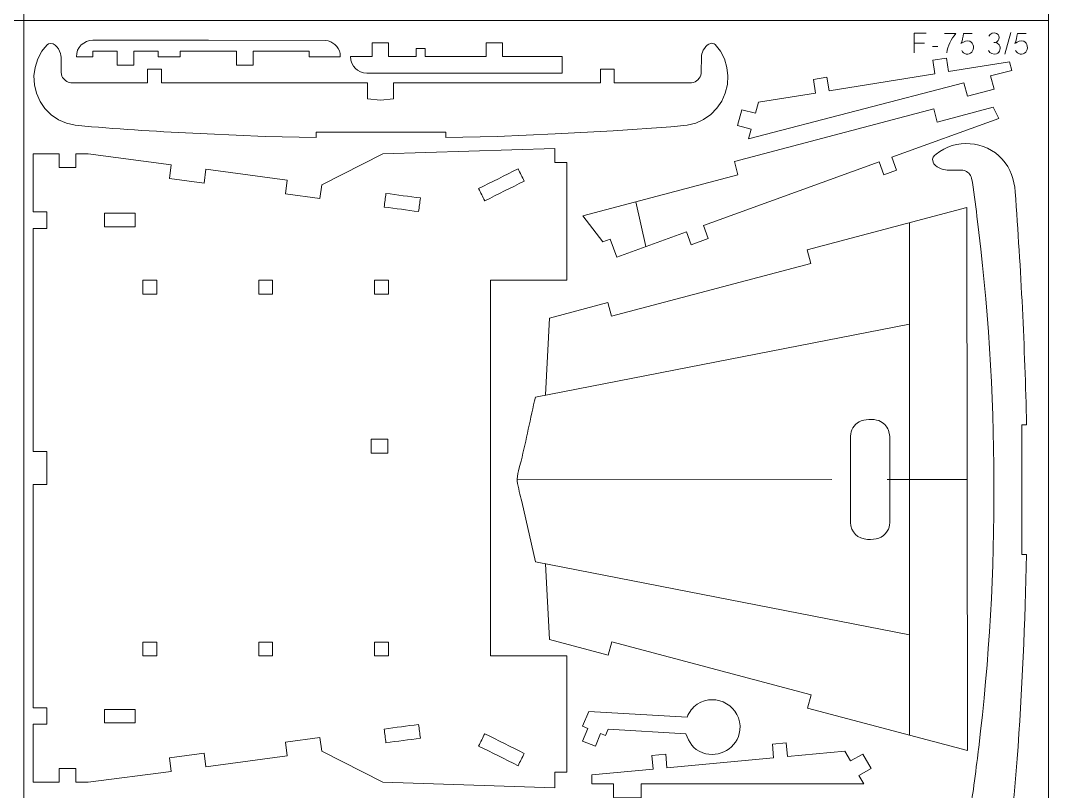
# Model space of a CAD drawing. Header units: millimetres. Extents: x 286 to 667, y 349 to 1219.
# Drawn here: x 475.8 to 666.4, y 786.4 to 929.3 of the extents above; entities that cross this region are included whole.
import ezdxf

# ---------------------------------------------------------------- set-up
doc = ezdxf.new("R2010")
doc.units = ezdxf.units.MM
doc.header["$MEASUREMENT"] = 0
doc.layers.add('Camada 1', color=7, linetype='Continuous')

msp = doc.modelspace()

# ---------------------------------------------------------------- linework, layer by layer
at = {"layer": 'Camada 1', "color": 3, "lineweight": 0}
for points in [[(476.362, 929.323), (666.362, 929.323), (666.362, 1219.323), (476.362, 1219.323), (476.362, 929.323)], [(286.362, 639.323), (476.362, 639.323), (476.362, 929.323), (286.362, 929.323), (286.362, 639.323)], [(476.362, 639.323), (666.362, 639.323), (666.362, 929.323), (476.362, 929.323), (476.362, 639.323)]]:
    msp.add_lwpolyline(points, close=True, dxfattribs=at)
at = {"layer": 'Camada 1', "color": 1, "lineweight": 20}
for points, knots in [([(641.4539, 923.3379), (641.4539, 924.5517), (641.4243, 925.7655), (641.4687, 926.9941), (641.4687, 926.9941), (641.4687, 926.9941), (643.7038, 926.9941), (643.7038, 926.9941)], [0, 0, 0, 0, 0.33333333, 0.33333333, 0.33333333, 0.33333333, 1, 1, 1, 1]), ([(647.5131, 923.3186), (647.6447, 924.6487), (648.3316, 925.8765), (649.1648, 926.9143), (649.1648, 926.9143), (649.1648, 926.9143), (647.06, 926.9435), (647.06, 926.9435)], [0, 0, 0, 0, 0.33333333, 0.33333333, 0.33333333, 0.33333333, 1, 1, 1, 1]), ([(650.119, 925.0661), (650.5203, 925.5566), (650.4311, 926.2999), (650.6244, 926.9093), (650.6244, 926.9093), (650.6244, 926.9093), (652.2446, 926.939), (652.2446, 926.939)], [0, 0, 0, 0, 0.33333333, 0.33333333, 0.33333333, 0.33333333, 1, 1, 1, 1]), ([(656.2253, 925.2535), (657.1321, 925.1325), (657.661, 926.5078), (656.7542, 926.9309), (656.7542, 926.9309), (656.2404, 927.1878), (655.5453, 926.9612), (655.3337, 926.4322)], [0, 0, 0, 0, 0.33333333, 0.33333333, 0.33333333, 0.33333333, 1, 1, 1, 1]), ([(660.1193, 925.0661), (660.5206, 925.5566), (660.4314, 926.2999), (660.6246, 926.9093), (660.6246, 926.9093), (660.6246, 926.9093), (662.2449, 926.939), (662.2449, 926.939)], [0, 0, 0, 0, 0.33333333, 0.33333333, 0.33333333, 0.33333333, 1, 1, 1, 1]), ([(650.2825, 923.7729), (650.5501, 923.0296), (651.6203, 922.881), (652.1406, 923.4607), (652.1406, 923.4607), (652.6608, 924.0701), (652.5567, 925.1553), (651.769, 925.4972), (651.769, 925.4972), (651.2041, 925.6904), (650.6987, 925.3782), (650.223, 925.1405)], [0, 0, 0, 0, 0.25, 0.25, 0.25, 0.25, 0.5, 0.5, 0.5, 0.5, 1, 1, 1, 1]), ([(655.2732, 923.7875), (655.4848, 923.2283), (656.1799, 922.9563), (656.7241, 923.183), (656.7241, 923.183), (657.3739, 923.4248), (657.6459, 924.256), (657.253, 924.8303), (657.253, 924.8303), (657.0263, 924.9512), (656.8299, 925.1174), (656.6787, 925.3139)], [0, 0, 0, 0, 0.25, 0.25, 0.25, 0.25, 0.5, 0.5, 0.5, 0.5, 1, 1, 1, 1]), ([(660.2828, 923.7729), (660.5504, 923.0296), (661.6206, 922.881), (662.1409, 923.4607), (662.1409, 923.4607), (662.6611, 924.0701), (662.557, 925.1553), (661.7692, 925.4972), (661.7692, 925.4972), (661.2044, 925.6904), (660.699, 925.3782), (660.2233, 925.1405)], [0, 0, 0, 0, 0.25, 0.25, 0.25, 0.25, 0.5, 0.5, 0.5, 0.5, 1, 1, 1, 1])]:
    msp.add_open_spline(points, degree=3, knots=knots, dxfattribs=at)
for points in [[(659.4002, 927.103), (659.4002, 927.103), (658.2835, 923.1254), (658.2835, 923.1254)], [(643.4078, 925.1438), (643.4078, 925.1438), (641.4539, 925.1438), (641.4539, 925.1438)], [(645.8821, 924.5155), (645.8821, 924.5155), (644.8418, 924.5155), (644.8418, 924.5155)]]:
    msp.add_open_spline(points, degree=3, dxfattribs=at)
at = {"layer": 'Camada 1', "color": 5, "lineweight": 9}
for points, knots in [([(596.3745, 909.6525), (596.3745, 909.6525), (585.6495, 908.8775), (585.6495, 908.8775), (585.6495, 908.8775), (585.6495, 908.8775), (574.8995, 908.3025), (574.8995, 908.3025), (574.8995, 908.3025), (574.8995, 908.3025), (564.1495, 907.8525), (564.1495, 907.8525), (564.1495, 907.8525), (564.1495, 907.8525), (554.5995, 907.6275), (554.5995, 907.6275), (554.5995, 907.6275), (554.5995, 907.6275), (554.5995, 908.6525), (554.5995, 908.6525), (554.5995, 908.6525), (554.5995, 908.6525), (530.5995, 908.6525), (530.5995, 908.6525), (530.5995, 908.6525), (530.5995, 908.6525), (530.5995, 907.6275), (530.5995, 907.6275), (530.5995, 907.6275), (530.5995, 907.6275), (521.1245, 907.8525), (521.1245, 907.8525), (521.1245, 907.8525), (521.1245, 907.8525), (510.3745, 908.3025), (510.3745, 908.3025), (510.3745, 908.3025), (503.3305, 908.6383), (495.9232, 909.0795), (488.8995, 909.6525), (488.8995, 909.6525), (488.8995, 909.6525), (485.8745, 909.9275), (485.8745, 909.9275), (485.8745, 909.9275), (485.8745, 909.9275), (484.2995, 910.3025), (484.2995, 910.3025), (484.2995, 910.3025), (484.2995, 910.3025), (482.7995, 910.9525), (482.7995, 910.9525), (482.7995, 910.9525), (482.7995, 910.9525), (481.4745, 911.8775), (481.4745, 911.8775), (481.4745, 911.8775), (481.4745, 911.8775), (480.2995, 913.0275), (480.2995, 913.0275), (480.2995, 913.0275), (480.2995, 913.0275), (479.3745, 914.3525), (479.3745, 914.3525), (479.3745, 914.3525), (479.3745, 914.3525), (478.7245, 915.8525), (478.7245, 915.8525), (478.7245, 915.8525), (478.7245, 915.8525), (478.3495, 917.4275), (478.3495, 917.4275), (478.3495, 917.4275), (478.3495, 917.4275), (478.2495, 919.0525), (478.2495, 919.0525), (478.2495, 919.0525), (478.2495, 919.0525), (478.4495, 920.6525), (478.4495, 920.6525), (478.4495, 920.6525), (478.4495, 920.6525), (478.9495, 922.2025), (478.9495, 922.2025), (478.9495, 922.2025), (478.9495, 922.2025), (479.7245, 923.6525), (479.7245, 923.6525), (479.7245, 923.6525), (479.8669, 923.8657), (480.7157, 924.941), (480.9495, 925.0275), (480.9495, 925.0275), (482.1489, 925.4712), (483.1181, 923.8291), (483.2495, 922.8525), (483.2495, 922.8525), (483.3438, 922.1517), (483.19, 919.6319), (483.4495, 919.0025), (483.4495, 919.0025), (483.6951, 918.4068), (484.392, 917.8621), (485.0745, 917.7775), (485.0745, 917.7775), (485.0745, 917.7775), (499.2995, 917.7525), (499.2995, 917.7525), (499.2995, 917.7525), (499.2995, 917.7525), (499.2995, 920.3275), (499.2995, 920.3275), (499.2995, 920.3275), (499.2995, 920.3275), (501.8745, 920.3025), (501.8745, 920.3025), (501.8745, 920.3025), (501.8745, 920.3025), (501.8745, 917.7525), (501.8745, 917.7525), (501.8745, 917.7525), (501.8745, 917.7525), (540.1245, 917.7525), (540.1245, 917.7525), (540.1245, 917.7525), (540.1245, 917.7525), (540.1245, 914.8275), (540.1245, 914.8275), (540.1245, 914.8275), (540.1245, 914.8275), (542.5245, 914.5525), (542.5245, 914.5525), (542.5245, 914.5525), (542.5245, 914.5525), (544.8995, 914.8275), (544.8995, 914.8275), (544.8995, 914.8275), (544.8995, 914.8275), (544.8995, 917.7525), (544.8995, 917.7525), (544.8995, 917.7525), (544.8995, 917.7525), (583.2995, 917.7525), (583.2995, 917.7525), (583.2995, 917.7525), (583.2995, 917.7525), (583.2995, 920.3275), (583.2995, 920.3275), (583.2995, 920.3275), (583.2995, 920.3275), (585.8495, 920.3275), (585.8495, 920.3275), (585.8495, 920.3275), (585.8495, 920.3275), (585.8495, 917.7525), (585.8495, 917.7525), (585.8495, 917.7525), (585.8495, 917.7525), (600.1995, 917.7775), (600.1995, 917.7775), (600.1995, 917.7775), (601.0692, 917.8567), (601.8485, 918.6743), (601.9745, 919.5275), (601.9745, 919.5275), (601.9745, 919.5275), (602.0245, 922.8525), (602.0245, 922.8525), (602.0245, 922.8525), (602.081, 923.5492), (602.8477, 924.9073), (603.6745, 925.1025), (603.6745, 925.1025), (603.9037, 925.1566), (604.3816, 925.0689), (604.5495, 924.9025), (604.5495, 924.9025), (604.5495, 924.9025), (605.5245, 923.6275), (605.5245, 923.6275), (605.5245, 923.6275), (605.5245, 923.6275), (606.2745, 922.2025), (606.2745, 922.2025), (606.2745, 922.2025), (606.2745, 922.2025), (606.7495, 920.6525), (606.7495, 920.6525), (606.7495, 920.6525), (606.7495, 920.6525), (606.9245, 919.0525), (606.9245, 919.0525), (606.9245, 919.0525), (606.9245, 919.0525), (606.8495, 917.4525), (606.8495, 917.4525), (606.8495, 917.4525), (606.8495, 917.4525), (606.4495, 915.8775), (606.4495, 915.8775), (606.4495, 915.8775), (606.4495, 915.8775), (605.7995, 914.4025), (605.7995, 914.4025), (605.7995, 914.4025), (605.7995, 914.4025), (604.8995, 913.0775), (604.8995, 913.0775), (604.8995, 913.0775), (604.8995, 913.0775), (603.7495, 911.9275), (603.7495, 911.9275), (603.7495, 911.9275), (603.7495, 911.9275), (602.4245, 911.0025), (602.4245, 911.0025), (602.4245, 911.0025), (602.4245, 911.0025), (600.9745, 910.3275), (600.9745, 910.3275), (600.9745, 910.3275), (600.9745, 910.3275), (599.3995, 909.9275), (599.3995, 909.9275), (599.3995, 909.9275), (599.3995, 909.9275), (596.3745, 909.6525), (596.3745, 909.6525)], [0, 0, 0, 0, 0.01724138, 0.01724138, 0.01724138, 0.01724138, 0.03448276, 0.03448276, 0.03448276, 0.03448276, 0.05172414, 0.05172414, 0.05172414, 0.05172414, 0.06896552, 0.06896552, 0.06896552, 0.06896552, 0.0862069, 0.0862069, 0.0862069, 0.0862069, 0.10344828, 0.10344828, 0.10344828, 0.10344828, 0.12068966, 0.12068966, 0.12068966, 0.12068966, 0.13793103, 0.13793103, 0.13793103, 0.13793103, 0.15517241, 0.15517241, 0.15517241, 0.15517241, 0.17241379, 0.17241379, 0.17241379, 0.17241379, 0.18965517, 0.18965517, 0.18965517, 0.18965517, 0.20689655, 0.20689655, 0.20689655, 0.20689655, 0.22413793, 0.22413793, 0.22413793, 0.22413793, 0.24137931, 0.24137931, 0.24137931, 0.24137931, 0.25862069, 0.25862069, 0.25862069, 0.25862069, 0.27586207, 0.27586207, 0.27586207, 0.27586207, 0.29310345, 0.29310345, 0.29310345, 0.29310345, 0.31034483, 0.31034483, 0.31034483, 0.31034483, 0.32758621, 0.32758621, 0.32758621, 0.32758621, 0.34482759, 0.34482759, 0.34482759, 0.34482759, 0.36206897, 0.36206897, 0.36206897, 0.36206897, 0.37931034, 0.37931034, 0.37931034, 0.37931034, 0.39655172, 0.39655172, 0.39655172, 0.39655172, 0.4137931, 0.4137931, 0.4137931, 0.4137931, 0.43103448, 0.43103448, 0.43103448, 0.43103448, 0.44827586, 0.44827586, 0.44827586, 0.44827586, 0.46551724, 0.46551724, 0.46551724, 0.46551724, 0.48275862, 0.48275862, 0.48275862, 0.48275862, 0.5, 0.5, 0.5, 0.5, 0.51724138, 0.51724138, 0.51724138, 0.51724138, 0.53448276, 0.53448276, 0.53448276, 0.53448276, 0.55172414, 0.55172414, 0.55172414, 0.55172414, 0.56896552, 0.56896552, 0.56896552, 0.56896552, 0.5862069, 0.5862069, 0.5862069, 0.5862069, 0.60344828, 0.60344828, 0.60344828, 0.60344828, 0.62068966, 0.62068966, 0.62068966, 0.62068966, 0.63793103, 0.63793103, 0.63793103, 0.63793103, 0.65517241, 0.65517241, 0.65517241, 0.65517241, 0.67241379, 0.67241379, 0.67241379, 0.67241379, 0.68965517, 0.68965517, 0.68965517, 0.68965517, 0.70689655, 0.70689655, 0.70689655, 0.70689655, 0.72413793, 0.72413793, 0.72413793, 0.72413793, 0.74137931, 0.74137931, 0.74137931, 0.74137931, 0.75862069, 0.75862069, 0.75862069, 0.75862069, 0.77586207, 0.77586207, 0.77586207, 0.77586207, 0.79310345, 0.79310345, 0.79310345, 0.79310345, 0.81034483, 0.81034483, 0.81034483, 0.81034483, 0.82758621, 0.82758621, 0.82758621, 0.82758621, 0.84482759, 0.84482759, 0.84482759, 0.84482759, 0.86206897, 0.86206897, 0.86206897, 0.86206897, 0.87931034, 0.87931034, 0.87931034, 0.87931034, 0.89655172, 0.89655172, 0.89655172, 0.89655172, 0.9137931, 0.9137931, 0.9137931, 0.9137931, 0.93103448, 0.93103448, 0.93103448, 0.93103448, 0.94827586, 0.94827586, 0.94827586, 0.94827586, 0.96551724, 0.96551724, 0.96551724, 0.96551724, 1, 1, 1, 1]), ([(529.312, 922.5731), (529.312, 922.5731), (529.312, 923.6231), (529.312, 923.6231), (529.312, 923.6231), (529.312, 923.6231), (518.887, 923.6231), (518.887, 923.6231), (518.887, 923.6231), (518.887, 923.6231), (518.887, 921.073), (518.887, 921.073), (518.887, 921.073), (518.887, 921.073), (515.812, 921.073), (515.812, 921.073), (515.812, 921.073), (515.812, 921.073), (515.812, 923.6231), (515.812, 923.6231), (515.812, 923.6231), (515.812, 923.6231), (505.387, 923.6231), (505.387, 923.6231), (505.387, 923.6231), (505.387, 923.6231), (505.387, 922.5731), (505.387, 922.5731), (505.387, 922.5731), (505.387, 922.5731), (501.287, 922.5731), (501.287, 922.5731), (501.287, 922.5731), (501.287, 922.5731), (501.287, 923.6231), (501.287, 923.6231), (501.287, 923.6231), (501.287, 923.6231), (496.762, 923.6231), (496.762, 923.6231), (496.762, 923.6231), (496.762, 923.6231), (496.762, 921.073), (496.762, 921.073), (496.762, 921.073), (496.762, 921.073), (493.687, 921.073), (493.687, 921.073), (493.687, 921.073), (493.687, 921.073), (493.687, 923.6231), (493.687, 923.6231), (493.687, 923.6231), (493.687, 923.6231), (489.187, 923.6231), (489.187, 923.6231), (489.187, 923.6231), (489.187, 923.6231), (489.187, 922.5731), (489.187, 922.5731), (489.187, 922.5731), (489.187, 922.5731), (486.112, 922.5731), (486.112, 922.5731), (486.112, 922.5731), (486.112, 924.3962), (487.4983, 925.643), (489.187, 925.673), (489.187, 925.673), (489.187, 925.673), (510.587, 925.673), (510.587, 925.673), (510.587, 925.673), (510.587, 925.673), (532.337, 925.6481), (532.337, 925.6481), (532.337, 925.6481), (533.6734, 925.4581), (534.7191, 924.5342), (535.037, 923.2231), (535.037, 923.2231), (535.037, 923.2231), (535.062, 922.5731), (535.062, 922.5731), (535.062, 922.5731), (535.062, 922.5731), (529.312, 922.5731), (529.312, 922.5731)], [0, 0, 0, 0, 0.04347826, 0.04347826, 0.04347826, 0.04347826, 0.08695652, 0.08695652, 0.08695652, 0.08695652, 0.13043478, 0.13043478, 0.13043478, 0.13043478, 0.17391304, 0.17391304, 0.17391304, 0.17391304, 0.2173913, 0.2173913, 0.2173913, 0.2173913, 0.26086957, 0.26086957, 0.26086957, 0.26086957, 0.30434783, 0.30434783, 0.30434783, 0.30434783, 0.34782609, 0.34782609, 0.34782609, 0.34782609, 0.39130435, 0.39130435, 0.39130435, 0.39130435, 0.43478261, 0.43478261, 0.43478261, 0.43478261, 0.47826087, 0.47826087, 0.47826087, 0.47826087, 0.52173913, 0.52173913, 0.52173913, 0.52173913, 0.56521739, 0.56521739, 0.56521739, 0.56521739, 0.60869565, 0.60869565, 0.60869565, 0.60869565, 0.65217391, 0.65217391, 0.65217391, 0.65217391, 0.69565217, 0.69565217, 0.69565217, 0.69565217, 0.73913043, 0.73913043, 0.73913043, 0.73913043, 0.7826087, 0.7826087, 0.7826087, 0.7826087, 0.82608696, 0.82608696, 0.82608696, 0.82608696, 0.86956522, 0.86956522, 0.86956522, 0.86956522, 0.91304348, 0.91304348, 0.91304348, 0.91304348, 1, 1, 1, 1]), ([(562.0745, 925.1855), (562.0745, 925.1855), (562.0745, 922.6355), (562.0745, 922.6355), (562.0745, 922.6355), (562.0745, 922.6355), (550.7746, 922.6355), (550.7746, 922.6355), (550.7746, 922.6355), (550.7746, 922.6355), (550.7746, 924.1604), (550.7746, 924.1604), (550.7746, 924.1604), (550.7746, 924.1604), (549.1245, 924.1604), (549.1245, 924.1604), (549.1245, 924.1604), (549.1245, 924.1604), (549.1245, 922.6355), (549.1245, 922.6355), (549.1245, 922.6355), (549.1245, 922.6355), (543.9995, 922.6355), (543.9995, 922.6355), (543.9995, 922.6355), (543.9995, 922.6355), (543.9995, 925.1855), (543.9995, 925.1855), (543.9995, 925.1855), (543.9995, 925.1855), (540.9495, 925.1855), (540.9495, 925.1855), (540.9495, 925.1855), (540.9495, 925.1855), (540.9495, 922.6355), (540.9495, 922.6355), (540.9495, 922.6355), (540.9495, 922.6355), (536.9495, 922.6355), (536.9495, 922.6355), (536.9495, 922.6355), (537.0648, 920.792), (538.202, 919.7), (539.9995, 919.5605), (539.9995, 919.5605), (539.9995, 919.5605), (576.2245, 919.5605), (576.2245, 919.5605), (576.2245, 919.5605), (576.2245, 919.5605), (576.2245, 922.6355), (576.2245, 922.6355), (576.2245, 922.6355), (576.2245, 922.6355), (565.1495, 922.6355), (565.1495, 922.6355), (565.1495, 922.6355), (565.1495, 922.6355), (565.1495, 925.1855), (565.1495, 925.1855), (565.1495, 925.1855), (565.1495, 925.1855), (562.0745, 925.1855), (562.0745, 925.1855)], [0, 0, 0, 0, 0.05882353, 0.05882353, 0.05882353, 0.05882353, 0.11764706, 0.11764706, 0.11764706, 0.11764706, 0.17647059, 0.17647059, 0.17647059, 0.17647059, 0.23529412, 0.23529412, 0.23529412, 0.23529412, 0.29411765, 0.29411765, 0.29411765, 0.29411765, 0.35294118, 0.35294118, 0.35294118, 0.35294118, 0.41176471, 0.41176471, 0.41176471, 0.41176471, 0.47058824, 0.47058824, 0.47058824, 0.47058824, 0.52941176, 0.52941176, 0.52941176, 0.52941176, 0.58823529, 0.58823529, 0.58823529, 0.58823529, 0.64705882, 0.64705882, 0.64705882, 0.64705882, 0.70588235, 0.70588235, 0.70588235, 0.70588235, 0.76470588, 0.76470588, 0.76470588, 0.76470588, 0.82352941, 0.82352941, 0.82352941, 0.82352941, 0.88235294, 0.88235294, 0.88235294, 0.88235294, 1, 1, 1, 1]), ([(609.4951, 912.8071), (609.4951, 912.8071), (608.684, 909.8593), (608.684, 909.8593), (608.684, 909.8593), (608.684, 909.8593), (611.2124, 909.1717), (611.2124, 909.1717), (611.2124, 909.1717), (611.2124, 909.1717), (610.7185, 907.3908), (610.7185, 907.3908), (610.7185, 907.3908), (610.7185, 907.3908), (650.6971, 917.7539), (650.6971, 917.7539), (650.6971, 917.7539), (650.6971, 917.7539), (651.337, 915.2855), (651.337, 915.2855), (651.337, 915.2855), (651.337, 915.2855), (656.2676, 916.5894), (656.2676, 916.5894), (656.2676, 916.5894), (656.2676, 916.5894), (655.6277, 919.0578), (655.6277, 919.0578), (655.6277, 919.0578), (655.6277, 919.0578), (659.5481, 920.0741), (659.5481, 920.0741), (659.5481, 920.0741), (659.5481, 920.0741), (659.1278, 921.6955), (659.1278, 921.6955), (659.1278, 921.6955), (659.1278, 921.6955), (647.8291, 919.8514), (647.8291, 919.8514), (647.8291, 919.8514), (647.8291, 919.8514), (647.4312, 922.3825), (647.4312, 922.3825), (647.4312, 922.3825), (647.4312, 922.3825), (644.9001, 921.9847), (644.9001, 921.9847), (644.9001, 921.9847), (644.9001, 921.9847), (645.3221, 919.4598), (645.3221, 919.4598), (645.3221, 919.4598), (645.3221, 919.4598), (625.6914, 916.2823), (625.6914, 916.2823), (625.6914, 916.2823), (625.6914, 916.2823), (625.2692, 918.8072), (625.2692, 918.8072), (625.2692, 918.8072), (625.2692, 918.8072), (622.7687, 918.3914), (622.7687, 918.3914), (622.7687, 918.3914), (622.7687, 918.3914), (623.1602, 915.8844), (623.1602, 915.8844), (623.1602, 915.8844), (623.1602, 915.8844), (612.5758, 914.1739), (612.5758, 914.1739), (612.5758, 914.1739), (612.5758, 914.1739), (612.0173, 912.1438), (612.0173, 912.1438), (612.0173, 912.1438), (612.0173, 912.1438), (609.4951, 912.8071), (609.4951, 912.8071)], [0, 0, 0, 0, 0.04761905, 0.04761905, 0.04761905, 0.04761905, 0.0952381, 0.0952381, 0.0952381, 0.0952381, 0.14285714, 0.14285714, 0.14285714, 0.14285714, 0.19047619, 0.19047619, 0.19047619, 0.19047619, 0.23809524, 0.23809524, 0.23809524, 0.23809524, 0.28571429, 0.28571429, 0.28571429, 0.28571429, 0.33333333, 0.33333333, 0.33333333, 0.33333333, 0.38095238, 0.38095238, 0.38095238, 0.38095238, 0.42857143, 0.42857143, 0.42857143, 0.42857143, 0.47619048, 0.47619048, 0.47619048, 0.47619048, 0.52380952, 0.52380952, 0.52380952, 0.52380952, 0.57142857, 0.57142857, 0.57142857, 0.57142857, 0.61904762, 0.61904762, 0.61904762, 0.61904762, 0.66666667, 0.66666667, 0.66666667, 0.66666667, 0.71428571, 0.71428571, 0.71428571, 0.71428571, 0.76190476, 0.76190476, 0.76190476, 0.76190476, 0.80952381, 0.80952381, 0.80952381, 0.80952381, 0.85714286, 0.85714286, 0.85714286, 0.85714286, 0.9047619, 0.9047619, 0.9047619, 0.9047619, 1, 1, 1, 1]), ([(645.0871, 912.9855), (645.0871, 912.9855), (608.137, 903.1855), (608.137, 903.1855), (608.137, 903.1855), (608.137, 903.1855), (608.787, 900.7105), (608.787, 900.7105), (608.787, 900.7105), (608.787, 900.7105), (580.037, 893.1106), (580.037, 893.1106), (580.037, 893.1106), (580.037, 893.1106), (583.712, 888.3355), (583.712, 888.3355), (583.712, 888.3355), (583.712, 888.3355), (585.112, 888.8355), (585.112, 888.8355), (585.112, 888.8355), (585.112, 888.8355), (586.312, 885.4855), (586.312, 885.4855), (586.312, 885.4855), (586.312, 885.4855), (599.262, 890.1855), (599.262, 890.1855), (599.262, 890.1855), (599.262, 890.1855), (600.137, 887.7855), (600.137, 887.7855), (600.137, 887.7855), (600.137, 887.7855), (603.262, 888.9105), (603.262, 888.9105), (603.262, 888.9105), (603.262, 888.9105), (602.387, 891.3105), (602.387, 891.3105), (602.387, 891.3105), (602.387, 891.3105), (603.937, 891.8855), (603.937, 891.8855), (603.937, 891.8855), (603.937, 891.8855), (634.962, 903.1355), (634.962, 903.1355), (634.962, 903.1355), (634.962, 903.1355), (635.812, 900.7355), (635.812, 900.7355), (635.812, 900.7355), (635.812, 900.7355), (638.212, 901.6105), (638.212, 901.6105), (638.212, 901.6105), (638.212, 901.6105), (637.337, 904.0105), (637.337, 904.0105), (637.337, 904.0105), (637.337, 904.0105), (657.137, 911.1855), (657.137, 911.1855), (657.137, 911.1855), (657.137, 911.1855), (656.0871, 913.2605), (656.0871, 913.2605), (656.0871, 913.2605), (656.0871, 913.2605), (645.737, 910.5105), (645.737, 910.5105), (645.737, 910.5105), (645.737, 910.5105), (645.0871, 912.9855), (645.0871, 912.9855)], [0, 0, 0, 0, 0.05, 0.05, 0.05, 0.05, 0.1, 0.1, 0.1, 0.1, 0.15, 0.15, 0.15, 0.15, 0.2, 0.2, 0.2, 0.2, 0.25, 0.25, 0.25, 0.25, 0.3, 0.3, 0.3, 0.3, 0.35, 0.35, 0.35, 0.35, 0.4, 0.4, 0.4, 0.4, 0.45, 0.45, 0.45, 0.45, 0.5, 0.5, 0.5, 0.5, 0.55, 0.55, 0.55, 0.55, 0.6, 0.6, 0.6, 0.6, 0.65, 0.65, 0.65, 0.65, 0.7, 0.7, 0.7, 0.7, 0.75, 0.75, 0.75, 0.75, 0.8, 0.8, 0.8, 0.8, 0.85, 0.85, 0.85, 0.85, 0.9, 0.9, 0.9, 0.9, 1, 1, 1, 1]), ([(662.3122, 854.3804), (661.9885, 868.9475), (661.2565, 883.0716), (660.1872, 897.5805), (660.1872, 897.5805), (660.0161, 899.8636), (659.3973, 901.8948), (657.8122, 903.6305), (657.8122, 903.6305), (654.6402, 907.1039), (649.0997, 907.5037), (645.5622, 904.5555), (645.5622, 904.5555), (645.1648, 904.2243), (644.6395, 903.9101), (644.9622, 903.0805), (644.9622, 903.0805), (645.3105, 902.1851), (646.7171, 901.6055), (647.6122, 901.6055), (647.6122, 901.6055), (648.1767, 901.6055), (650.2648, 901.6592), (650.7122, 901.5305), (650.7122, 901.5305), (651.3348, 901.3513), (651.9919, 900.7867), (652.1122, 900.1305), (652.1122, 900.1305), (652.5132, 897.9427), (652.8338, 895.3078), (653.1122, 893.0804), (653.1122, 893.0804), (657.1766, 860.5654), (657.3493, 827.0971), (653.4372, 794.5555), (653.4372, 794.5555), (653.2965, 793.3849), (652.2525, 784.973), (652.0622, 784.5055), (652.0622, 784.5055), (651.1047, 782.1537), (647.9194, 784.1632), (645.7872, 782.6805), (645.7872, 782.6805), (645.1934, 782.2676), (644.6472, 781.6409), (644.9622, 780.8805), (644.9622, 780.8805), (645.0719, 780.6157), (646.0592, 779.8877), (646.3372, 779.7055), (646.3372, 779.7055), (649.0986, 777.8963), (652.4826, 777.7301), (655.3872, 779.2555), (655.3872, 779.2555), (657.9163, 780.5837), (659.5936, 783.0258), (660.0372, 785.8305), (660.0372, 785.8305), (660.0372, 785.8305), (660.5622, 792.4555), (660.5622, 792.4555), (660.5622, 792.4555), (661.4306, 804.9222), (662.1008, 817.89), (662.2872, 830.3805), (662.2872, 830.3805), (662.2872, 830.3805), (661.4122, 830.3805), (661.4122, 830.3805), (661.4122, 830.3805), (661.4122, 830.3805), (661.4122, 854.3804), (661.4122, 854.3804), (661.4122, 854.3804), (661.4122, 854.3804), (662.3122, 854.3804), (662.3122, 854.3804)], [0, 0, 0, 0, 0.04761905, 0.04761905, 0.04761905, 0.04761905, 0.0952381, 0.0952381, 0.0952381, 0.0952381, 0.14285714, 0.14285714, 0.14285714, 0.14285714, 0.19047619, 0.19047619, 0.19047619, 0.19047619, 0.23809524, 0.23809524, 0.23809524, 0.23809524, 0.28571429, 0.28571429, 0.28571429, 0.28571429, 0.33333333, 0.33333333, 0.33333333, 0.33333333, 0.38095238, 0.38095238, 0.38095238, 0.38095238, 0.42857143, 0.42857143, 0.42857143, 0.42857143, 0.47619048, 0.47619048, 0.47619048, 0.47619048, 0.52380952, 0.52380952, 0.52380952, 0.52380952, 0.57142857, 0.57142857, 0.57142857, 0.57142857, 0.61904762, 0.61904762, 0.61904762, 0.61904762, 0.66666667, 0.66666667, 0.66666667, 0.66666667, 0.71428571, 0.71428571, 0.71428571, 0.71428571, 0.76190476, 0.76190476, 0.76190476, 0.76190476, 0.80952381, 0.80952381, 0.80952381, 0.80952381, 0.85714286, 0.85714286, 0.85714286, 0.85714286, 0.9047619, 0.9047619, 0.9047619, 0.9047619, 1, 1, 1, 1]), ([(482.9371, 904.6355), (482.9371, 904.6355), (482.9371, 902.0855), (482.9371, 902.0855), (482.9371, 902.0855), (482.9371, 902.0855), (485.9871, 902.0855), (485.9871, 902.0855), (485.9871, 902.0855), (485.9871, 902.0855), (485.9871, 904.6355), (485.9871, 904.6355), (485.9871, 904.6355), (485.9871, 904.6355), (488.2871, 904.6105), (488.2871, 904.6105), (488.2871, 904.6105), (488.2871, 904.6105), (503.7121, 902.6105), (503.7121, 902.6105), (503.7121, 902.6105), (503.7121, 902.6105), (503.3871, 900.0605), (503.3871, 900.0605), (503.3871, 900.0605), (503.3871, 900.0605), (509.7871, 899.2105), (509.7871, 899.2105), (509.7871, 899.2105), (509.7871, 899.2105), (510.1121, 901.7605), (510.1121, 901.7605), (510.1121, 901.7605), (510.1121, 901.7605), (525.2121, 899.7355), (525.2121, 899.7355), (525.2121, 899.7355), (525.2121, 899.7355), (524.887, 897.2105), (524.887, 897.2105), (524.887, 897.2105), (524.887, 897.2105), (531.2871, 896.3355), (531.2871, 896.3355), (531.2871, 896.3355), (531.2871, 896.3355), (531.6121, 898.8855), (531.6121, 898.8855), (531.6121, 898.8855), (531.6121, 898.8855), (542.962, 904.6105), (542.962, 904.6105), (542.962, 904.6105), (542.962, 904.6105), (574.8621, 905.6355), (574.8621, 905.6355), (574.8621, 905.6355), (574.8621, 905.6355), (574.8621, 903.0355), (574.8621, 903.0355), (574.8621, 903.0355), (574.8621, 903.0355), (577.087, 903.0355), (577.087, 903.0355), (577.087, 903.0355), (577.087, 903.0355), (577.087, 881.1855), (577.087, 881.1855), (577.087, 881.1855), (577.087, 881.1855), (562.9121, 881.1855), (562.9121, 881.1855), (562.9121, 881.1855), (562.9121, 881.1855), (562.9121, 811.5605), (562.9121, 811.5605), (562.9121, 811.5605), (562.9121, 811.5605), (577.087, 811.5605), (577.087, 811.5605), (577.087, 811.5605), (577.087, 811.5605), (577.087, 790.0105), (577.087, 790.0105), (577.087, 790.0105), (577.087, 790.0105), (574.8621, 790.0105), (574.8621, 790.0105), (574.8621, 790.0105), (574.8621, 790.0105), (574.8621, 787.1105), (574.8621, 787.1105), (574.8621, 787.1105), (574.8621, 787.1105), (542.962, 788.1355), (542.962, 788.1355), (542.962, 788.1355), (542.962, 788.1355), (531.6121, 793.8855), (531.6121, 793.8855), (531.6121, 793.8855), (531.6121, 793.8855), (531.2871, 796.4105), (531.2871, 796.4105), (531.2871, 796.4105), (531.2871, 796.4105), (524.887, 795.5605), (524.887, 795.5605), (524.887, 795.5605), (524.887, 795.5605), (525.2121, 793.0105), (525.2121, 793.0105), (525.2121, 793.0105), (525.2121, 793.0105), (510.1121, 791.0105), (510.1121, 791.0105), (510.1121, 791.0105), (510.1121, 791.0105), (509.7871, 793.5355), (509.7871, 793.5355), (509.7871, 793.5355), (509.7871, 793.5355), (503.3871, 792.6855), (503.3871, 792.6855), (503.3871, 792.6855), (503.3871, 792.6855), (503.7121, 790.1605), (503.7121, 790.1605), (503.7121, 790.1605), (503.7121, 790.1605), (488.2871, 788.1355), (488.2871, 788.1355), (488.2871, 788.1355), (488.2871, 788.1355), (485.9871, 788.1355), (485.9871, 788.1355), (485.9871, 788.1355), (485.9871, 788.1355), (485.9871, 790.6855), (485.9871, 790.6855), (485.9871, 790.6855), (485.9871, 790.6855), (482.9371, 790.6855), (482.9371, 790.6855), (482.9371, 790.6855), (482.9371, 790.6855), (482.9371, 788.1355), (482.9371, 788.1355), (482.9371, 788.1355), (482.9371, 788.1355), (478.0871, 788.1355), (478.0871, 788.1355), (478.0871, 788.1355), (478.0871, 788.1355), (478.0871, 798.9105), (478.0871, 798.9105), (478.0871, 798.9105), (478.0871, 798.9105), (480.6371, 798.9105), (480.6371, 798.9105), (480.6371, 798.9105), (480.6371, 798.9105), (480.6371, 801.9605), (480.6371, 801.9605), (480.6371, 801.9605), (480.6371, 801.9605), (478.0871, 801.9605), (478.0871, 801.9605), (478.0871, 801.9605), (478.0871, 801.9605), (478.0871, 843.3355), (478.0871, 843.3355), (478.0871, 843.3355), (478.0871, 843.3355), (480.6371, 843.3355), (480.6371, 843.3355), (480.6371, 843.3355), (480.6371, 843.3355), (480.6371, 849.4605), (480.6371, 849.4605), (480.6371, 849.4605), (480.6371, 849.4605), (478.0871, 849.4605), (478.0871, 849.4605), (478.0871, 849.4605), (478.0871, 849.4605), (478.0871, 890.8105), (478.0871, 890.8105), (478.0871, 890.8105), (478.0871, 890.8105), (480.6371, 890.8105), (480.6371, 890.8105), (480.6371, 890.8105), (480.6371, 890.8105), (480.6371, 893.8855), (480.6371, 893.8855), (480.6371, 893.8855), (480.6371, 893.8855), (478.0871, 893.8855), (478.0871, 893.8855), (478.0871, 893.8855), (478.0871, 893.8855), (478.0871, 904.6355), (478.0871, 904.6355), (478.0871, 904.6355), (478.0871, 904.6355), (482.9371, 904.6355), (482.9371, 904.6355)], [0, 0, 0, 0, 0.01886792, 0.01886792, 0.01886792, 0.01886792, 0.03773585, 0.03773585, 0.03773585, 0.03773585, 0.05660377, 0.05660377, 0.05660377, 0.05660377, 0.0754717, 0.0754717, 0.0754717, 0.0754717, 0.09433962, 0.09433962, 0.09433962, 0.09433962, 0.11320755, 0.11320755, 0.11320755, 0.11320755, 0.13207547, 0.13207547, 0.13207547, 0.13207547, 0.1509434, 0.1509434, 0.1509434, 0.1509434, 0.16981132, 0.16981132, 0.16981132, 0.16981132, 0.18867925, 0.18867925, 0.18867925, 0.18867925, 0.20754717, 0.20754717, 0.20754717, 0.20754717, 0.22641509, 0.22641509, 0.22641509, 0.22641509, 0.24528302, 0.24528302, 0.24528302, 0.24528302, 0.26415094, 0.26415094, 0.26415094, 0.26415094, 0.28301887, 0.28301887, 0.28301887, 0.28301887, 0.30188679, 0.30188679, 0.30188679, 0.30188679, 0.32075472, 0.32075472, 0.32075472, 0.32075472, 0.33962264, 0.33962264, 0.33962264, 0.33962264, 0.35849057, 0.35849057, 0.35849057, 0.35849057, 0.37735849, 0.37735849, 0.37735849, 0.37735849, 0.39622642, 0.39622642, 0.39622642, 0.39622642, 0.41509434, 0.41509434, 0.41509434, 0.41509434, 0.43396226, 0.43396226, 0.43396226, 0.43396226, 0.45283019, 0.45283019, 0.45283019, 0.45283019, 0.47169811, 0.47169811, 0.47169811, 0.47169811, 0.49056604, 0.49056604, 0.49056604, 0.49056604, 0.50943396, 0.50943396, 0.50943396, 0.50943396, 0.52830189, 0.52830189, 0.52830189, 0.52830189, 0.54716981, 0.54716981, 0.54716981, 0.54716981, 0.56603774, 0.56603774, 0.56603774, 0.56603774, 0.58490566, 0.58490566, 0.58490566, 0.58490566, 0.60377358, 0.60377358, 0.60377358, 0.60377358, 0.62264151, 0.62264151, 0.62264151, 0.62264151, 0.64150943, 0.64150943, 0.64150943, 0.64150943, 0.66037736, 0.66037736, 0.66037736, 0.66037736, 0.67924528, 0.67924528, 0.67924528, 0.67924528, 0.69811321, 0.69811321, 0.69811321, 0.69811321, 0.71698113, 0.71698113, 0.71698113, 0.71698113, 0.73584906, 0.73584906, 0.73584906, 0.73584906, 0.75471698, 0.75471698, 0.75471698, 0.75471698, 0.77358491, 0.77358491, 0.77358491, 0.77358491, 0.79245283, 0.79245283, 0.79245283, 0.79245283, 0.81132075, 0.81132075, 0.81132075, 0.81132075, 0.83018868, 0.83018868, 0.83018868, 0.83018868, 0.8490566, 0.8490566, 0.8490566, 0.8490566, 0.86792453, 0.86792453, 0.86792453, 0.86792453, 0.88679245, 0.88679245, 0.88679245, 0.88679245, 0.90566038, 0.90566038, 0.90566038, 0.90566038, 0.9245283, 0.9245283, 0.9245283, 0.9245283, 0.94339623, 0.94339623, 0.94339623, 0.94339623, 0.96226415, 0.96226415, 0.96226415, 0.96226415, 1, 1, 1, 1]), ([(573.0995, 828.623), (573.0995, 828.623), (573.8245, 814.598), (573.8245, 814.598), (573.8245, 814.598), (573.8245, 814.598), (584.7245, 811.698), (584.7245, 811.698), (584.7245, 811.698), (584.7245, 811.698), (585.3744, 814.173), (585.3744, 814.173), (585.3744, 814.173), (585.3744, 814.173), (622.3495, 804.373), (622.3495, 804.373), (622.3495, 804.373), (622.3495, 804.373), (621.6995, 801.898), (621.6995, 801.898), (621.6995, 801.898), (621.6995, 801.898), (651.3245, 794.048), (651.3245, 794.048), (651.3245, 794.048), (651.3245, 794.048), (651.2495, 894.698), (651.2495, 894.698), (651.2495, 894.698), (651.2495, 894.698), (621.6495, 886.848), (621.6495, 886.848), (621.6495, 886.848), (621.6495, 886.848), (622.3245, 884.323), (622.3245, 884.323), (622.3245, 884.323), (622.3245, 884.323), (585.3495, 874.523), (585.3495, 874.523), (585.3495, 874.523), (585.3495, 874.523), (584.6745, 877.048), (584.6745, 877.048), (584.6745, 877.048), (584.6745, 877.048), (573.8245, 874.173), (573.8245, 874.173), (573.8245, 874.173), (573.8245, 874.173), (573.1245, 859.923), (573.1245, 859.923)], [0, 0, 0, 0, 0.07142857, 0.07142857, 0.07142857, 0.07142857, 0.14285714, 0.14285714, 0.14285714, 0.14285714, 0.21428571, 0.21428571, 0.21428571, 0.21428571, 0.28571429, 0.28571429, 0.28571429, 0.28571429, 0.35714286, 0.35714286, 0.35714286, 0.35714286, 0.42857143, 0.42857143, 0.42857143, 0.42857143, 0.5, 0.5, 0.5, 0.5, 0.57142857, 0.57142857, 0.57142857, 0.57142857, 0.64285714, 0.64285714, 0.64285714, 0.64285714, 0.71428571, 0.71428571, 0.71428571, 0.71428571, 0.78571429, 0.78571429, 0.78571429, 0.78571429, 0.85714286, 0.85714286, 0.85714286, 0.85714286, 1, 1, 1, 1]), ([(636.7335, 853.3757), (636.3193, 854.1916), (635.8396, 854.8069), (634.8931, 855.1647), (634.8931, 855.1647), (633.9305, 855.5285), (632.2011, 855.4736), (631.2872, 854.9691), (631.2872, 854.9691), (630.2782, 854.4121), (629.7113, 853.414), (629.6508, 852.2883), (629.6508, 852.2883), (629.6508, 852.2883), (629.6487, 836.2924), (629.6487, 836.2924), (629.6487, 836.2924), (629.7275, 834.5171), (631.0041, 833.2538), (632.8276, 833.159), (632.8276, 833.159), (634.299, 833.0825), (635.6543, 833.3365), (636.4878, 834.6759), (636.4878, 834.6759), (636.782, 835.1487), (636.9222, 835.6997), (636.9517, 836.2473), (636.9517, 836.2473), (636.9517, 836.2473), (636.9538, 852.2433), (636.9538, 852.2433), (636.9538, 852.2433), (636.9538, 852.2433), (636.7335, 853.3757), (636.7335, 853.3757)], [0, 0, 0, 0, 0.1, 0.1, 0.1, 0.1, 0.2, 0.2, 0.2, 0.2, 0.3, 0.3, 0.3, 0.3, 0.4, 0.4, 0.4, 0.4, 0.5, 0.5, 0.5, 0.5, 0.6, 0.6, 0.6, 0.6, 0.7, 0.7, 0.7, 0.7, 0.8, 0.8, 0.8, 0.8, 1, 1, 1, 1]), ([(579.996, 795.7839), (579.996, 795.7839), (582.346, 794.8089), (582.346, 794.8089), (582.346, 794.8089), (582.346, 794.8089), (583.321, 797.1839), (583.321, 797.1839), (583.321, 797.1839), (583.321, 797.1839), (584.246, 796.7839), (584.246, 796.7839), (584.246, 796.7839), (584.246, 796.7839), (584.746, 797.9839), (584.746, 797.9839), (584.746, 797.9839), (584.746, 797.9839), (599.121, 797.1339), (599.121, 797.1339), (599.121, 797.1339), (599.8104, 795.4792), (600.3227, 794.3395), (602.271, 793.6089), (602.271, 793.6089), (605.2552, 792.4898), (608.7831, 794.4884), (609.146, 797.8089), (609.146, 797.8089), (609.6186, 802.133), (604.7319, 804.9384), (601.2461, 802.6089), (601.2461, 802.6089), (600.2893, 801.9695), (599.8164, 801.2032), (599.346, 800.1839), (599.346, 800.1839), (599.346, 800.1839), (581.121, 801.2589), (581.121, 801.2589), (581.121, 801.2589), (581.121, 801.2589), (579.996, 798.5339), (579.996, 798.5339), (579.996, 798.5339), (579.996, 798.5339), (580.946, 798.1339), (580.946, 798.1339), (580.946, 798.1339), (580.946, 798.1339), (579.996, 795.7839), (579.996, 795.7839)], [0, 0, 0, 0, 0.07142857, 0.07142857, 0.07142857, 0.07142857, 0.14285714, 0.14285714, 0.14285714, 0.14285714, 0.21428571, 0.21428571, 0.21428571, 0.21428571, 0.28571429, 0.28571429, 0.28571429, 0.28571429, 0.35714286, 0.35714286, 0.35714286, 0.35714286, 0.42857143, 0.42857143, 0.42857143, 0.42857143, 0.5, 0.5, 0.5, 0.5, 0.57142857, 0.57142857, 0.57142857, 0.57142857, 0.64285714, 0.64285714, 0.64285714, 0.64285714, 0.71428571, 0.71428571, 0.71428571, 0.71428571, 0.78571429, 0.78571429, 0.78571429, 0.78571429, 0.85714286, 0.85714286, 0.85714286, 0.85714286, 1, 1, 1, 1]), ([(631.9621, 793.373), (631.9621, 793.373), (633.487, 790.7231), (633.487, 790.7231), (633.487, 790.7231), (633.487, 790.7231), (631.212, 789.423), (631.212, 789.423), (631.212, 789.423), (631.212, 789.423), (632.137, 787.823), (632.137, 787.823), (632.137, 787.823), (618.3703, 787.823), (604.6037, 787.823), (590.837, 787.823), (590.837, 787.823), (590.837, 787.823), (590.837, 785.273), (590.837, 785.273), (590.837, 785.273), (590.837, 785.273), (585.737, 785.298), (585.737, 785.298), (585.737, 785.298), (585.737, 785.298), (585.737, 787.848), (585.737, 787.848), (585.737, 787.848), (585.737, 787.848), (581.687, 787.848), (581.687, 787.848), (581.687, 787.848), (581.687, 787.848), (581.687, 789.523), (581.687, 789.523), (581.687, 789.523), (581.687, 789.523), (593.087, 790.573), (593.087, 790.573), (593.087, 790.573), (593.087, 790.573), (592.837, 793.123), (592.837, 793.123), (592.837, 793.123), (592.837, 793.123), (595.387, 793.373), (595.387, 793.373), (595.387, 793.373), (595.387, 793.373), (595.612, 790.823), (595.612, 790.823), (595.612, 790.823), (595.612, 790.823), (615.412, 792.673), (615.412, 792.673), (615.412, 792.673), (615.412, 792.673), (615.1871, 795.223), (615.1871, 795.223), (615.1871, 795.223), (615.1871, 795.223), (617.712, 795.473), (617.712, 795.473), (617.712, 795.473), (617.712, 795.473), (617.9621, 792.923), (617.9621, 792.923), (617.9621, 792.923), (617.9621, 792.923), (628.637, 793.923), (628.637, 793.923), (628.637, 793.923), (628.637, 793.923), (629.6871, 792.098), (629.6871, 792.098), (629.6871, 792.098), (629.6871, 792.098), (631.9621, 793.373), (631.9621, 793.373)], [0, 0, 0, 0, 0.04761905, 0.04761905, 0.04761905, 0.04761905, 0.0952381, 0.0952381, 0.0952381, 0.0952381, 0.14285714, 0.14285714, 0.14285714, 0.14285714, 0.19047619, 0.19047619, 0.19047619, 0.19047619, 0.23809524, 0.23809524, 0.23809524, 0.23809524, 0.28571429, 0.28571429, 0.28571429, 0.28571429, 0.33333333, 0.33333333, 0.33333333, 0.33333333, 0.38095238, 0.38095238, 0.38095238, 0.38095238, 0.42857143, 0.42857143, 0.42857143, 0.42857143, 0.47619048, 0.47619048, 0.47619048, 0.47619048, 0.52380952, 0.52380952, 0.52380952, 0.52380952, 0.57142857, 0.57142857, 0.57142857, 0.57142857, 0.61904762, 0.61904762, 0.61904762, 0.61904762, 0.66666667, 0.66666667, 0.66666667, 0.66666667, 0.71428571, 0.71428571, 0.71428571, 0.71428571, 0.76190476, 0.76190476, 0.76190476, 0.76190476, 0.80952381, 0.80952381, 0.80952381, 0.80952381, 0.85714286, 0.85714286, 0.85714286, 0.85714286, 0.9047619, 0.9047619, 0.9047619, 0.9047619, 1, 1, 1, 1])]:
    msp.add_open_spline(points, degree=3, knots=knots, dxfattribs=at)
at = {"layer": 'Camada 1', "color": 250, "lineweight": 9}
for points in [[(561.8371, 895.9105), (561.4621, 896.6688), (561.0871, 897.4272), (560.7121, 898.1855), (560.7121, 898.1855), (563.1454, 899.4022), (565.5788, 900.6188), (568.0121, 901.8355), (568.0121, 901.8355), (568.3954, 901.0772), (568.7788, 900.3188), (569.1621, 899.5605), (569.1621, 899.5605), (566.7204, 898.3438), (564.2788, 897.1272), (561.8371, 895.9105)], [(543.5121, 897.2855), (543.4038, 896.4438), (543.2954, 895.6022), (543.1871, 894.7605), (543.1871, 894.7605), (545.3121, 894.4772), (547.4371, 894.1938), (549.5621, 893.9105), (549.5621, 893.9105), (549.6788, 894.7522), (549.7954, 895.5938), (549.9121, 896.4355), (549.9121, 896.4355), (547.7788, 896.7188), (545.6454, 897.0022), (543.5121, 897.2855)], [(497.0121, 893.6355), (495.1204, 893.6355), (493.2288, 893.6355), (491.3371, 893.6355), (491.3371, 893.6355), (491.3371, 892.7855), (491.3371, 891.9355), (491.3371, 891.0855), (491.3371, 891.0855), (493.2288, 891.0855), (495.1204, 891.0855), (497.0121, 891.0855), (497.0121, 891.0855), (497.0121, 891.9355), (497.0121, 892.7855), (497.0121, 893.6355)], [(498.4371, 881.2105), (498.4371, 880.3522), (498.4371, 879.4938), (498.4371, 878.6355), (498.4371, 878.6355), (499.2954, 878.6355), (500.1538, 878.6355), (501.0121, 878.6355), (501.0121, 878.6355), (501.0121, 879.4938), (501.0121, 880.3522), (501.0121, 881.2105), (501.0121, 881.2105), (500.1538, 881.2105), (499.2954, 881.2105), (498.4371, 881.2105)], [(522.4871, 881.2105), (521.6371, 881.2105), (520.787, 881.2105), (519.937, 881.2105), (519.937, 881.2105), (519.937, 880.3522), (519.937, 879.4938), (519.937, 878.6355), (519.937, 878.6355), (520.787, 878.6355), (521.6371, 878.6355), (522.4871, 878.6355), (522.4871, 878.6355), (522.4871, 879.4938), (522.4871, 880.3522), (522.4871, 881.2105)], [(541.4121, 878.6355), (542.2704, 878.6355), (543.1288, 878.6355), (543.9871, 878.6355), (543.9871, 878.6355), (543.9871, 879.4938), (543.9871, 880.3522), (543.9871, 881.2105), (543.9871, 881.2105), (543.1288, 881.2105), (542.2704, 881.2105), (541.4121, 881.2105), (541.4121, 881.2105), (541.4121, 880.3522), (541.4121, 879.4938), (541.4121, 878.6355)], [(540.7871, 851.7105), (540.7871, 850.8605), (540.7871, 850.0105), (540.7871, 849.1605), (540.7871, 849.1605), (541.8121, 849.1605), (542.8371, 849.1605), (543.8621, 849.1605), (543.8621, 849.1605), (543.8621, 850.0105), (543.8621, 850.8605), (543.8621, 851.7105), (543.8621, 851.7105), (542.8371, 851.7105), (541.8121, 851.7105), (540.7871, 851.7105)], [(498.4371, 814.1105), (499.2954, 814.1105), (500.1538, 814.1105), (501.0121, 814.1105), (501.0121, 814.1105), (501.0121, 813.2605), (501.0121, 812.4105), (501.0121, 811.5605), (501.0121, 811.5605), (500.1538, 811.5605), (499.2954, 811.5605), (498.4371, 811.5605), (498.4371, 811.5605), (498.4371, 812.4105), (498.4371, 813.2605), (498.4371, 814.1105)], [(519.937, 811.5605), (519.937, 812.4105), (519.937, 813.2605), (519.937, 814.1105), (519.937, 814.1105), (520.787, 814.1105), (521.6371, 814.1105), (522.4871, 814.1105), (522.4871, 814.1105), (522.4871, 813.2605), (522.4871, 812.4105), (522.4871, 811.5605), (522.4871, 811.5605), (521.6371, 811.5605), (520.787, 811.5605), (519.937, 811.5605)], [(543.9871, 814.1105), (543.9871, 813.2605), (543.9871, 812.4105), (543.9871, 811.5605), (543.9871, 811.5605), (543.1288, 811.5605), (542.2704, 811.5605), (541.4121, 811.5605), (541.4121, 811.5605), (541.4121, 812.4105), (541.4121, 813.2605), (541.4121, 814.1105), (541.4121, 814.1105), (542.2704, 814.1105), (543.1288, 814.1105), (543.9871, 814.1105)], [(497.0121, 801.6355), (497.0121, 800.8022), (497.0121, 799.9688), (497.0121, 799.1355), (497.0121, 799.1355), (495.1204, 799.1355), (493.2288, 799.1355), (491.3371, 799.1355), (491.3371, 799.1355), (491.3371, 799.9688), (491.3371, 800.8022), (491.3371, 801.6355), (491.3371, 801.6355), (493.2288, 801.6355), (495.1204, 801.6355), (497.0121, 801.6355)], [(543.1871, 798.0105), (545.3121, 798.2938), (547.4371, 798.5772), (549.5621, 798.8605), (549.5621, 798.8605), (549.6788, 798.0105), (549.7954, 797.1605), (549.9121, 796.3105), (549.9121, 796.3105), (547.7788, 796.0272), (545.6454, 795.7438), (543.5121, 795.4605), (543.5121, 795.4605), (543.4038, 796.3105), (543.2954, 797.1605), (543.1871, 798.0105)], [(569.1621, 793.4855), (566.7204, 794.7022), (564.2788, 795.9188), (561.8371, 797.1355), (561.8371, 797.1355), (561.4621, 796.3772), (561.0871, 795.6188), (560.7121, 794.8605), (560.7121, 794.8605), (563.1454, 793.6438), (565.5788, 792.4272), (568.0121, 791.2105), (568.0121, 791.2105), (568.3954, 791.9688), (568.7788, 792.7272), (569.1621, 793.4855)]]:
    msp.add_open_spline(points, degree=3, knots=[0, 0, 0, 0, 0.2, 0.2, 0.2, 0.2, 0.4, 0.4, 0.4, 0.4, 0.6, 0.6, 0.6, 0.6, 1, 1, 1, 1], dxfattribs=at)
at = {"layer": 'Camada 1', "color": 240, "lineweight": 9}
for points in [[(589.837, 895.7105), (589.837, 895.7105), (591.712, 887.4355), (591.712, 887.4355)], [(640.5995, 796.898), (640.5995, 796.898), (640.5995, 891.873), (640.5995, 891.873)], [(636.4495, 844.273), (636.4495, 844.273), (651.2995, 844.273), (651.2995, 844.273)]]:
    msp.add_open_spline(points, degree=3, dxfattribs=at)
at = {"layer": 'Camada 1', "lineweight": 9}
msp.add_open_spline([(640.5995, 873.073), (640.5995, 873.073), (571.2245, 859.548), (571.2245, 859.548), (571.2245, 859.548), (570.3191, 855.6433), (569.532, 851.5327), (568.5745, 847.673), (568.5745, 847.673), (568.3702, 846.8495), (567.7544, 844.9339), (567.8745, 843.973), (567.8745, 843.973), (568.0247, 842.7717), (568.4485, 841.3219), (568.7245, 840.173), (568.7245, 840.173), (568.7245, 840.173), (571.2245, 828.998), (571.2245, 828.998), (571.2245, 828.998), (571.2245, 828.998), (640.5995, 815.473), (640.5995, 815.473)], degree=3, knots=[0, 0, 0, 0, 0.14285714, 0.14285714, 0.14285714, 0.14285714, 0.28571429, 0.28571429, 0.28571429, 0.28571429, 0.42857143, 0.42857143, 0.42857143, 0.42857143, 0.57142857, 0.57142857, 0.57142857, 0.57142857, 0.71428571, 0.71428571, 0.71428571, 0.71428571, 1, 1, 1, 1], dxfattribs=at)
msp.add_open_spline([(567.8495, 844.173), (567.8495, 844.173), (626.1995, 844.273), (626.1995, 844.273)], degree=3, dxfattribs=at)

doc.saveas('drawing.dxf')
